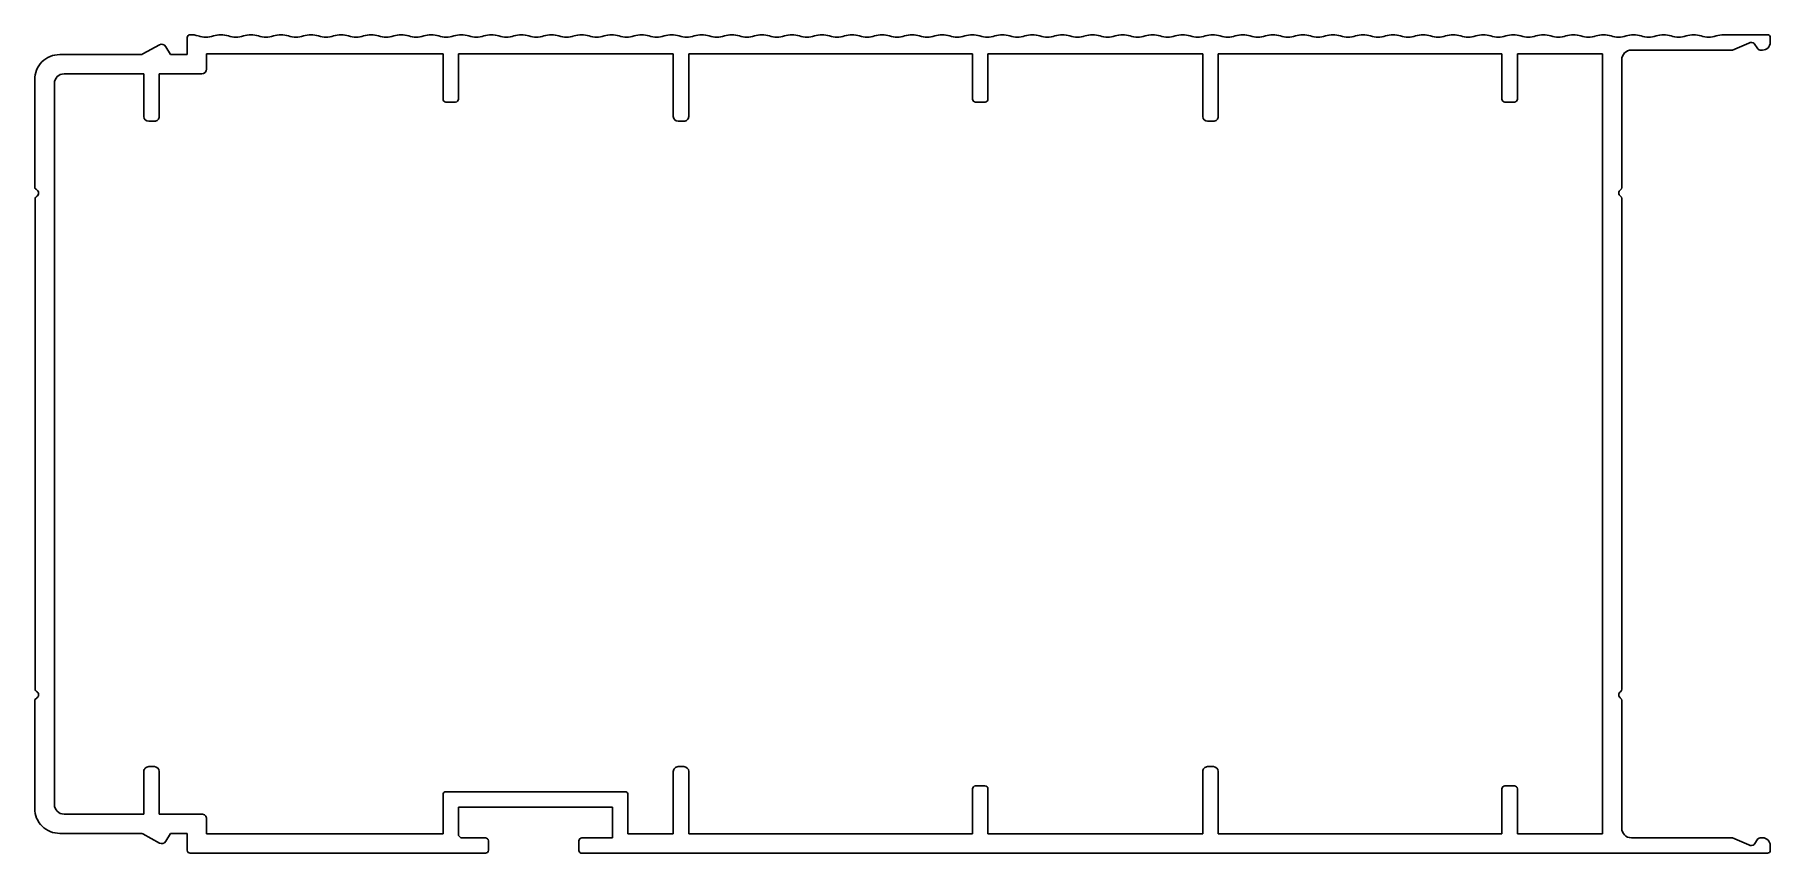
# Model space of a CAD drawing. Extents: x 1655 to 1835, y 1829 to 1914.
import ezdxf

# ---------------------------------------------------------------- set-up
doc = ezdxf.new("R2010")
doc.units = 0
doc.layers.get('0').update_dxf_attribs({"linetype": 'CONTINUOUS'})

msp = doc.modelspace()

# ---------------------------------------------------------------- linework, layer by layer
at = {"color": 0}
for p, q in [((1670.99, 1913.42), (1670.99, 1911.66)), ((1835.13, 1913.72), (1830.59, 1913.72)), ((1835.43, 1912.92), (1835.43, 1913.42)), ((1666.14, 1911.66), (1657.74, 1911.66)), ((1668.09, 1912.67), (1666.38, 1911.72)), ((1669.24, 1911.66), (1668.76, 1912.48)), ((1670.99, 1911.66), (1669.24, 1911.66)), ((1672.99, 1911.72), (1697.56, 1911.72)), ((1672.99, 1910.16), (1672.99, 1911.72)), ((1697.56, 1911.72), (1697.56, 1907.03)), ((1699.16, 1911.72), (1721.48, 1911.72)), ((1699.16, 1907.03), (1699.16, 1911.72)), ((1721.48, 1911.72), (1721.48, 1905.23)), ((1723.08, 1911.72), (1752.56, 1911.72)), ((1723.08, 1905.23), (1723.08, 1911.72)), ((1752.56, 1911.72), (1752.56, 1907.03)), ((1754.16, 1911.72), (1776.48, 1911.72)), ((1754.16, 1907.04), (1754.16, 1911.72)), ((1776.48, 1911.72), (1776.48, 1905.23)), ((1778.08, 1911.72), (1807.56, 1911.72)), ((1778.08, 1905.23), (1778.08, 1911.72)), ((1807.56, 1911.72), (1807.56, 1907.03)), ((1809.16, 1911.72), (1818, 1911.72)), ((1809.16, 1907.03), (1809.16, 1911.72)), ((1818, 1911.72), (1818, 1830.72)), ((1820, 1897.85), (1820, 1911.12)), ((1821, 1912.12), (1831.51, 1912.12)), ((1833.21, 1912.86), (1831.51, 1912.12)), ((1834.14, 1912.24), (1833.77, 1912.8)), ((1834.63, 1912.12), (1834.46, 1912.12)), ((1658.19, 1909.66), (1666.48, 1909.66)), ((1666.48, 1909.66), (1666.48, 1905.23)), ((1668.08, 1909.66), (1672.49, 1909.66)), ((1668.08, 1905.24), (1668.08, 1909.66)), ((1655.14, 1909.05), (1655.14, 1897.9)), ((1657.19, 1833.78), (1657.19, 1908.66)), ((1697.86, 1906.73), (1698.86, 1906.73)), ((1752.87, 1906.73), (1753.87, 1906.73)), ((1807.87, 1906.73), (1808.87, 1906.73)), ((1666.98, 1904.73), (1667.58, 1904.73)), ((1721.98, 1904.73), (1722.58, 1904.73)), ((1776.98, 1904.73), (1777.58, 1904.73)), ((1655.19, 1896.67), (1655.19, 1845.77)), ((1820, 1845.74), (1820, 1896.7)), ((1655.14, 1844.53), (1655.14, 1833.37)), ((1820, 1831.32), (1820, 1844.59)), ((1666.48, 1837.21), (1666.48, 1832.78)), ((1667.58, 1837.71), (1666.98, 1837.71)), ((1668.08, 1832.78), (1668.08, 1837.21)), ((1721.48, 1837.2), (1721.48, 1830.72)), ((1722.58, 1837.71), (1721.98, 1837.71)), ((1723.08, 1830.72), (1723.08, 1837.21)), ((1776.48, 1837.21), (1776.48, 1830.72)), ((1777.58, 1837.71), (1776.98, 1837.71)), ((1778.08, 1830.72), (1778.08, 1837.21)), ((1752.56, 1835.41), (1752.56, 1830.72)), ((1753.85, 1835.71), (1752.85, 1835.71)), ((1754.16, 1830.72), (1754.16, 1835.41)), ((1807.56, 1835.41), (1807.56, 1830.72)), ((1808.86, 1835.71), (1807.86, 1835.71)), ((1809.16, 1830.72), (1809.16, 1835.41)), ((1697.56, 1834.81), (1697.56, 1830.72)), ((1716.47, 1835.11), (1697.86, 1835.11)), ((1716.77, 1830.72), (1716.77, 1834.81)), ((1666.48, 1832.78), (1658.19, 1832.78)), ((1672.48, 1832.78), (1668.08, 1832.78)), ((1672.99, 1830.72), (1672.99, 1832.28)), ((1699.16, 1830.56), (1699.16, 1833.51)), ((1699.16, 1833.51), (1715.17, 1833.51)), ((1715.17, 1833.51), (1715.17, 1830.31)), ((1657.76, 1830.78), (1666.14, 1830.78)), ((1666.38, 1830.72), (1668.09, 1829.77)), ((1668.76, 1829.96), (1669.24, 1830.78)), ((1669.24, 1830.78), (1670.99, 1830.78)), ((1670.99, 1830.78), (1670.99, 1829.02)), ((1697.56, 1830.72), (1672.99, 1830.72)), ((1699.41, 1830.31), (1699.16, 1830.56)), ((1701.97, 1830.31), (1699.41, 1830.31)), ((1702.27, 1829.02), (1702.27, 1830.01)), ((1711.68, 1830), (1711.68, 1829.01)), ((1715.17, 1830.31), (1711.98, 1830.31)), ((1721.48, 1830.72), (1716.77, 1830.72)), ((1752.56, 1830.72), (1723.08, 1830.72)), ((1776.48, 1830.72), (1754.16, 1830.72)), ((1807.56, 1830.72), (1778.08, 1830.72)), ((1818, 1830.72), (1809.16, 1830.72)), ((1831.51, 1830.32), (1821, 1830.32)), ((1833.21, 1829.58), (1831.51, 1830.32)), ((1834.14, 1830.2), (1833.77, 1829.64)), ((1834.63, 1830.32), (1834.46, 1830.32)), ((1671.29, 1828.72), (1701.97, 1828.72)), ((1711.98, 1828.71), (1835.13, 1828.72)), ((1835.43, 1829.02), (1835.43, 1829.52))]:
    msp.add_line(p, q, dxfattribs=at)
for centre, radius, start, end in [((1671.29, 1913.42), 0.3, 91.8008, 180), ((1671.35, 1911.22), 2.5, 71.806, 91.8008), ((1672.92, 1915.97), 2.5, 251.806, 288.194), ((1674.48, 1911.22), 2.5, 71.806, 108.194), ((1676.04, 1915.97), 2.5, 251.806, 288.194), ((1677.6, 1911.22), 2.5, 71.806, 108.194), ((1679.16, 1915.97), 2.5, 251.806, 288.194), ((1680.72, 1911.22), 2.5, 71.806, 108.194), ((1682.28, 1915.97), 2.5, 251.806, 288.194), ((1683.84, 1911.22), 2.5, 71.806, 108.194), ((1685.41, 1915.97), 2.5, 251.806, 288.194), ((1686.97, 1911.22), 2.5, 71.806, 108.194), ((1688.53, 1915.97), 2.5, 251.806, 288.194), ((1690.09, 1911.22), 2.5, 71.806, 108.194), ((1691.65, 1915.97), 2.5, 251.806, 288.194), ((1693.21, 1911.22), 2.5, 71.806, 108.194), ((1694.77, 1915.97), 2.5, 251.806, 288.194), ((1696.33, 1911.22), 2.5, 71.806, 108.194), ((1697.89, 1915.97), 2.5, 251.806, 288.194), ((1699.46, 1911.22), 2.5, 71.806, 108.194), ((1701.02, 1915.97), 2.5, 251.806, 288.194), ((1702.58, 1911.22), 2.5, 71.806, 108.194), ((1704.14, 1915.97), 2.5, 251.806, 288.194), ((1705.7, 1911.22), 2.5, 71.806, 108.194), ((1707.26, 1915.97), 2.5, 251.806, 288.194), ((1708.82, 1911.22), 2.5, 71.806, 108.194), ((1710.38, 1915.97), 2.5, 251.806, 288.194), ((1711.95, 1911.22), 2.5, 71.806, 108.194), ((1713.51, 1915.97), 2.5, 251.806, 288.194), ((1715.07, 1911.22), 2.5, 71.806, 108.194), ((1716.63, 1915.97), 2.5, 251.806, 288.194), ((1718.19, 1911.22), 2.5, 71.806, 108.194), ((1719.75, 1915.97), 2.5, 251.806, 288.194), ((1721.31, 1911.22), 2.5, 71.806, 108.194), ((1722.87, 1915.97), 2.5, 251.806, 288.194), ((1724.43, 1911.22), 2.5, 71.806, 108.194), ((1726, 1915.97), 2.5, 251.806, 288.194), ((1727.56, 1911.22), 2.5, 71.806, 108.194), ((1729.12, 1915.97), 2.5, 251.806, 288.194), ((1730.68, 1911.22), 2.5, 71.806, 108.194), ((1732.24, 1915.97), 2.5, 251.806, 288.194), ((1733.8, 1911.22), 2.5, 71.806, 108.194), ((1735.36, 1915.97), 2.5, 251.806, 288.194), ((1736.92, 1911.22), 2.5, 71.806, 108.194), ((1738.49, 1915.97), 2.5, 251.806, 288.194), ((1740.05, 1911.22), 2.5, 71.806, 108.194), ((1741.61, 1915.97), 2.5, 251.806, 288.194), ((1743.17, 1911.22), 2.5, 71.806, 108.194), ((1744.73, 1915.97), 2.5, 251.806, 288.194), ((1746.29, 1911.22), 2.5, 71.806, 108.194), ((1747.85, 1915.97), 2.5, 251.806, 288.194), ((1749.41, 1911.22), 2.5, 71.806, 108.194), ((1750.97, 1915.97), 2.5, 251.806, 288.194), ((1752.54, 1911.22), 2.5, 71.806, 108.194), ((1754.1, 1915.97), 2.5, 251.806, 288.194), ((1755.66, 1911.22), 2.5, 71.806, 108.194), ((1757.22, 1915.97), 2.5, 251.806, 288.194), ((1758.78, 1911.22), 2.5, 71.806, 108.194), ((1760.34, 1915.97), 2.5, 251.806, 288.194), ((1761.9, 1911.22), 2.5, 71.806, 108.194), ((1763.46, 1915.97), 2.5, 251.806, 288.194), ((1765.03, 1911.22), 2.5, 71.806, 108.194), ((1766.59, 1915.97), 2.5, 251.806, 288.194), ((1768.15, 1911.22), 2.5, 71.806, 108.194), ((1769.71, 1915.97), 2.5, 251.806, 288.194), ((1771.27, 1911.22), 2.5, 71.806, 108.194), ((1772.83, 1915.97), 2.5, 251.806, 288.194), ((1774.39, 1911.22), 2.5, 71.806, 108.194), ((1775.95, 1915.97), 2.5, 251.806, 288.194), ((1777.51, 1911.22), 2.5, 71.806, 108.194), ((1779.08, 1915.97), 2.5, 251.806, 288.194), ((1780.64, 1911.22), 2.5, 71.806, 108.194), ((1782.2, 1915.97), 2.5, 251.806, 288.194), ((1783.76, 1911.22), 2.5, 71.806, 108.194), ((1785.32, 1915.97), 2.5, 251.806, 288.194), ((1786.88, 1911.22), 2.5, 71.806, 108.194), ((1788.44, 1915.97), 2.5, 251.806, 288.194), ((1790, 1911.22), 2.5, 71.806, 108.194), ((1791.57, 1915.97), 2.5, 251.806, 288.194), ((1793.13, 1911.22), 2.5, 71.806, 108.194), ((1794.69, 1915.97), 2.5, 251.806, 288.194), ((1796.25, 1911.22), 2.5, 71.806, 108.194), ((1797.81, 1915.97), 2.5, 251.806, 288.194), ((1799.37, 1911.22), 2.5, 71.806, 108.194), ((1800.93, 1915.97), 2.5, 251.806, 288.194), ((1802.49, 1911.22), 2.5, 71.806, 108.194), ((1804.05, 1915.97), 2.5, 251.806, 288.194), ((1805.62, 1911.22), 2.5, 71.806, 108.194), ((1807.18, 1915.97), 2.5, 251.806, 288.194), ((1808.74, 1911.22), 2.5, 71.806, 108.194), ((1810.3, 1915.97), 2.5, 251.806, 288.194), ((1811.86, 1911.22), 2.5, 71.806, 108.194), ((1813.42, 1915.97), 2.5, 251.806, 288.194), ((1814.98, 1911.22), 2.5, 71.806, 108.194), ((1816.54, 1915.97), 2.5, 251.806, 288.194), ((1818.11, 1911.22), 2.5, 71.806, 108.194), ((1819.67, 1915.97), 2.5, 251.806, 288.194), ((1821.23, 1911.22), 2.5, 71.806, 108.194), ((1822.79, 1915.97), 2.5, 251.806, 288.194), ((1824.35, 1911.22), 2.5, 71.806, 108.194), ((1825.91, 1915.97), 2.5, 251.806, 288.194), ((1827.47, 1911.22), 2.5, 71.806, 108.194), ((1829.03, 1915.97), 2.5, 251.806, 288.194), ((1830.59, 1911.22), 2.5, 90, 108.194), ((1833.45, 1912.42), 0.5, 50, 118.9436), ((1834.63, 1912.92), 0.8, 270, 360), ((1835.13, 1913.42), 0.3, 0, 89.9968), ((1657.74, 1909.06), 2.6, 90, 180.2754), ((1666.14, 1912.16), 0.5, 270.0008, 298.9464), ((1668.33, 1912.23), 0.5, 30.0319, 118.949), ((1821, 1911.12), 1, 90, 180.0577), ((1834.46, 1912.62), 0.5, 230, 270), ((1658.19, 1908.66), 1, 90, 180), ((1672.49, 1910.16), 0.5, 270.5906, 0), ((1697.86, 1907.03), 0.3, 180, 270), ((1698.86, 1907.03), 0.3, 269.9991, 0), ((1752.86, 1907.03), 0.3, 180, 271.1637), ((1753.86, 1907.03), 0.3, 271.1637, 0.611), ((1807.86, 1907.03), 0.3, 180, 271.0233), ((1808.86, 1907.03), 0.3, 271.0233, 0.6917), ((1666.98, 1905.23), 0.5, 180, 270), ((1667.58, 1905.23), 0.5, 269.9912, 0.3226), ((1721.98, 1905.23), 0.5, 180.6921, 270), ((1722.58, 1905.23), 0.5, 269.9912, 0), ((1776.98, 1905.23), 0.5, 180, 270), ((1777.58, 1905.23), 0.5, 269.9912, 0), ((1655.44, 1897.91), 0.3, 180.8107, 244.6231), ((1655.49, 1896.67), 0.3, 120.0767, 180.2169), ((1655.14, 1897.28), 0.4, 300.0767, 64.6231), ((1820.1, 1897.28), 0.4, 125.1037, 234.8963), ((1819.7, 1897.85), 0.3, 305.1037, 0), ((1819.7, 1896.7), 0.3, 0, 54.8963), ((1655.44, 1844.53), 0.3, 115.3769, 180.8107), ((1655.49, 1845.77), 0.3, 180.2169, 239.9233), ((1655.14, 1845.17), 0.4, 295.3769, 59.9233), ((1820.1, 1845.17), 0.4, 125.1037, 234.8963), ((1819.7, 1845.74), 0.3, 305.1037, 0), ((1819.7, 1844.59), 0.3, 0, 54.8963), ((1666.98, 1837.21), 0.5, 89.9946, 180), ((1667.58, 1837.21), 0.5, 0.3226, 90), ((1721.98, 1837.21), 0.5, 89.9946, 180.6921), ((1722.58, 1837.21), 0.5, 0, 90), ((1776.98, 1837.21), 0.5, 89.9946, 180), ((1777.58, 1837.21), 0.5, 0, 90), ((1752.86, 1835.41), 0.3, 90.8769, 180), ((1753.86, 1835.41), 0.3, 0.611, 90.8769), ((1807.86, 1835.41), 0.3, 91.0373, 180), ((1808.86, 1835.41), 0.3, 0.6917, 91.0373), ((1658.19, 1833.78), 1, 180, 270), ((1697.86, 1834.81), 0.3, 89.9997, 180), ((1716.47, 1834.81), 0.3, 0, 90), ((1657.74, 1833.38), 2.6, 180.2754, 270.4649), ((1672.49, 1832.28), 0.5, 0, 90.8829), ((1666.14, 1830.28), 0.5, 61.0571, 90), ((1668.33, 1830.21), 0.5, 242.1208, 329.9681), ((1701.97, 1830.01), 0.3, 0.9119, 90), ((1711.98, 1830.01), 0.3, 90, 181.043), ((1821, 1831.32), 1, 180.0578, 270), ((1834.46, 1829.82), 0.5, 90, 130), ((1834.63, 1829.52), 0.8, 0, 90), ((1671.29, 1829.02), 0.3, 180, 269.9902), ((1701.97, 1829.02), 0.3, 269.9901, 0.9119), ((1711.98, 1829.01), 0.3, 181.043, 270.0032), ((1833.45, 1830.02), 0.5, 241.0564, 310), ((1835.13, 1829.02), 0.3, 270.0032, 360)]:
    msp.add_arc(centre, radius, start, end, dxfattribs=at)

doc.saveas('drawing.dxf')
